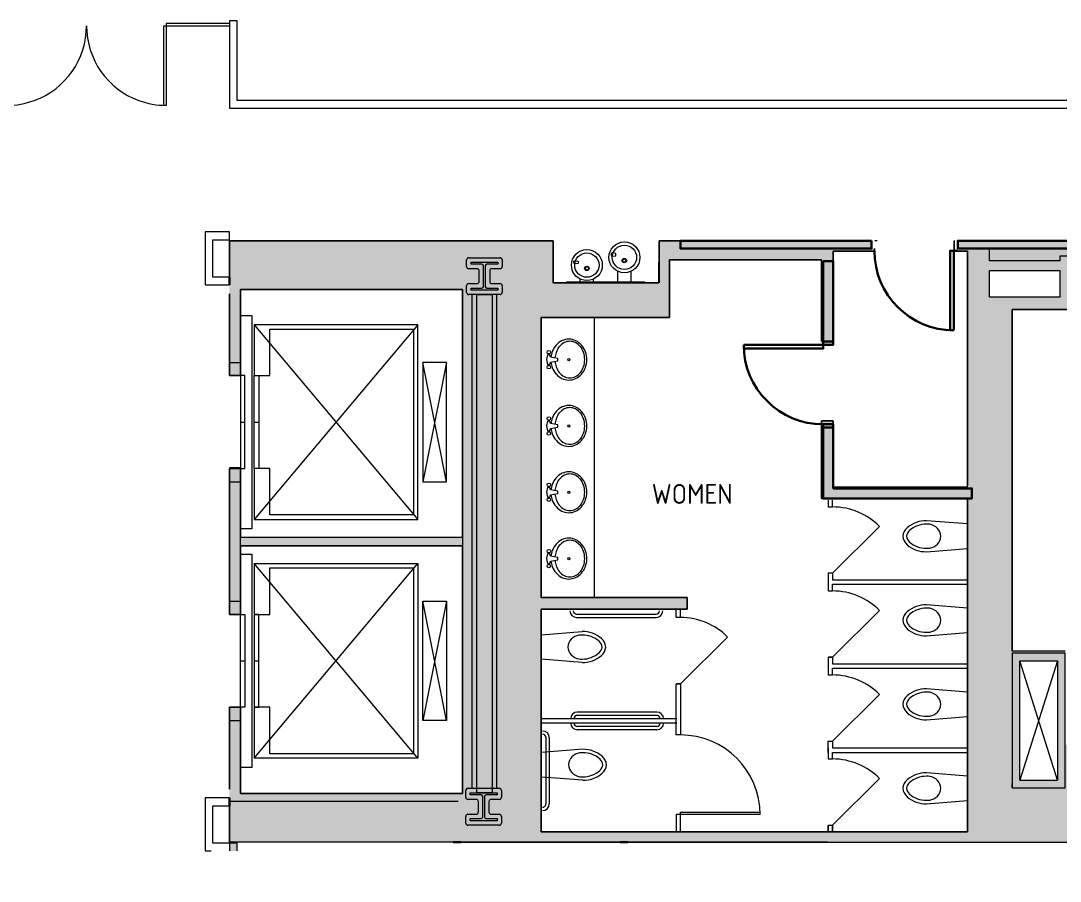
# Model space of a CAD drawing. Header units: inches. Extents: x 1724 to 4524, y -664 to 702.
# Drawn here: x 3069.5 to 3539.7, y -136.3 to 252.9 of the extents above; entities that cross this region are included whole.
import ezdxf

# ---------------------------------------------------------------- set-up
doc = ezdxf.new("R2010")
doc.units = ezdxf.units.IN
doc.header["$MEASUREMENT"] = 0
for name, color, linetype, lineweight in [('A-DOOR', 7, 'Continuous', 9), ('A-WALL', 7, 'Continuous', 9), ('A-Wall-Patt', 7, 'Continuous', 9), ('B-BASE', 7, 'Continuous', 9), ('BB-PART-WALL', 7, 'Continuous', 9), ('MA-2900-8th-120718_dwg', 7, 'Continuous', 9), ('NABCA_dwg', 8, 'Continuous', 9), ('Q-CASE', 7, 'Continuous', 9), ('WB-N-Door', 7, 'Continuous', 9), ('WB-N-Part', 7, 'Continuous', 9)]:
    doc.layers.add(name, color=color, linetype=linetype, lineweight=lineweight)
doc.styles.add('ISOCP', font='isocp___.ttf', dxfattribs={"height": 9})

# ---------------------------------------------------------------- blocks, each defined once
blk = doc.blocks.new('NABCA_dwg_MA-2900-8th-120718_dwg-2391440-New Construction - Test Fit Plan-2421454-Existing - Survey')
at = {"layer": 'A-DOOR'}
h = blk.add_hatch(color=256, dxfattribs=at)
h.paths.add_polyline_path([(-6665.42, -3171.61), (-6665.42, -3170.11), (-6669.92, -3170.11), (-6669.92, -3171.61)], flags=0)
h.paths.add_polyline_path([(-6669.92, -3134.11), (-6665.42, -3134.11), (-6665.42, -3132.61), (-6669.92, -3132.61)], flags=0)
at = {"layer": 'A-Wall-Patt'}
h = blk.add_hatch(color=256, dxfattribs=at)
h.paths.add_polyline_path([(-6503.65, -3090.6), (-6489.58, -3090.6), (-6489.58, -3087.1), (-6609.08, -3087.1), (-6609.08, -3090.6), (-6605.45, -3090.6)], flags=0)
h.paths.add_polyline_path([(-6648.08, -3090.6), (-6648.08, -3087.1), (-6734.58, -3087.1), (-6734.58, -3090.6), (-6707.25, -3090.6)], flags=0)
h = blk.add_hatch(color=256, dxfattribs=at)
h.paths.add_polyline_path([(-6665.42, -3203.61), (-6665.42, -3171.61), (-6669.92, -3171.61), (-6669.92, -3203.61)], flags=0)
h.paths.add_polyline_path([(-6665.42, -3132.61), (-6665.42, -3096.36), (-6669.92, -3096.36), (-6669.92, -3132.61)], flags=0)
blk.add_hatch(color=256, dxfattribs=at).paths.add_polyline_path([(-6602.67, -3203.61), (-6602.67, -3199.11), (-6665.42, -3199.11), (-6665.42, -3203.61), (-6605.45, -3203.61)], flags=0)
at = {"layer": 'B-BASE'}
h = blk.add_hatch(color=256, dxfattribs=at)
h.paths.add_polyline_path([(-6489.58, -3090.6), (-6485.69, -3090.35), (-6484.21, -3091.58), (-6466.5, -3094.82), (-6459.1, -3088.62), (-6458.79, -3088.6), (-6458.79, -3096.23), (-6480.48, -3096.23)], flags=0)
h.paths.add_polyline_path([(-6142.46, -3359.1), (-6142.46, -3205.14), (-6143.67, -3205.14), (-6143.67, -3197.14), (-6142.46, -3197.14), (-6142.46, -3112.14), (-6144.21, -3112.14), (-6144.21, -3110.64), (-6142.46, -3110.64), (-6142.46, -3087.1), (-6153.09, -3087.1), (-6153.09, -3091.73), (-6147.09, -3091.73), (-6147.09, -3201.83), (-6153.09, -3201.83), (-6153.09, -3206.46), (-6147.09, -3206.46), (-6147.09, -3354.48), (-6243.09, -3354.48), (-6243.09, -3206.46), (-6189.09, -3206.4), (-6189.09, -3201.83), (-6243.09, -3201.83), (-6243.09, -3091.73), (-6189.09, -3091.73), (-6189.09, -3087.1), (-6330.83, -3087.1), (-6330.83, -3091.6), (-6266.33, -3091.6), (-6266.33, -3330.1), (-6366.33, -3330.1), (-6366.33, -3091.6), (-6362.33, -3091.6), (-6362.03, -3087.1), (-6375.33, -3087.1), (-6375.33, -3095.35), (-6393.46, -3095.35), (-6393.46, -3087.1), (-6409.29, -3087.1), (-6409.29, -3089.75), (-6415.29, -3089.75), (-6415.31, -3094.38), (-6409.29, -3094.38), (-6409.29, -3104.5), (-6415.29, -3104.5), (-6415.29, -3109.13), (-6409.33, -3109.13), (-6409.33, -3314.98), (-6560.46, -3314.98), (-6560.46, -3272.77), (-6584.48, -3272.77), (-6584.48, -3118.23), (-6469.29, -3118.23), (-6469.29, -3109.13), (-6451.29, -3109.13), (-6451.29, -3104.5), (-6457.29, -3104.5), (-6457.29, -3094.38), (-6451.33, -3094.38), (-6451.31, -3089.75), (-6457.29, -3089.75), (-6457.29, -3087.1), (-6489.58, -3087.1), (-6489.58, -3090.6), (-6543.45, -3091.13), (-6543.45, -3090.6), (-6562.94, -3090.6), (-6562.94, -3091.32), (-6594.77, -3091.63), (-6594.77, -3090.6), (-6610.58, -3090.6), (-6610.58, -3087.1), (-6610.73, -3087.1), (-6610.73, -3091.73), (-6604.73, -3091.73), (-6604.73, -3198.48), (-6665.42, -3198.48), (-6665.42, -3199.11), (-6602.67, -3199.11), (-6602.67, -3203.61), (-6669.92, -3203.61), (-6669.92, -3170.11), (-6665.48, -3170.11), (-6665.48, -3168.48), (-6670.73, -3168.56), (-6670.73, -3203.73), (-6604.73, -3203.73), (-6604.73, -3354.48), (-6797.5, -3354.48), (-6797.5, -3253.73), (-6731.5, -3253.73), (-6731.5, -3248.48), (-6797.5, -3248.48), (-6797.5, -3121.73), (-6739.5, -3121.73), (-6739.5, -3095.73), (-6670.73, -3095.73), (-6670.65, -3132.48), (-6669.92, -3132.48), (-6669.92, -3096.36), (-6665.48, -3096.36), (-6665.48, -3091.73), (-6646.73, -3091.73), (-6646.73, -3090.6), (-6734.58, -3090.6), (-6734.58, -3087.1), (-6744.12, -3087.1), (-6744.37, -3106.1), (-6792.12, -3106.1), (-6792.12, -3087.1), (-6938.58, -3087.1), (-6938.58, -3148.1), (-6933.58, -3148.1), (-6933.58, -3109.1), (-6833.2, -3109.1), (-6833.2, -3221.1), (-6933.58, -3221.1), (-6933.58, -3190.1), (-6938.58, -3190.1), (-6938.58, -3256.1), (-6933.58, -3256.1), (-6933.58, -3225.1), (-6833.2, -3225.1), (-6833.2, -3337.1), (-6933.58, -3337.1), (-6933.58, -3298.1), (-6938.58, -3298.1), (-6938.58, -3359.1), (-6910.84, -3359.1), (-6416.73, -3359.1), (-6415.31, -3357.79), (-6414.14, -3359.1), (-6300.05, -3359.1)], flags=0)
h.paths.add_polyline_path([(-6411.67, -3357.6), (-6416.48, -3357.6), (-6415.14, -3349.6), (-6398.48, -3349.6)], flags=0)
h.paths.add_polyline_path([(-6543.88, -3357.6), (-6543.88, -3355.97), (-6477.71, -3357.6), (-6503.65, -3357.6)], flags=0)
h.paths.add_polyline_path([(-6263.04, -3357.6), (-6358.67, -3357.6), (-6263.04, -3355.02)], flags=0)
h.paths.add_polyline_path([(-6414.72, -3347.1), (-6413.38, -3339.1), (-6381.17, -3339.1), (-6394.36, -3347.1)], flags=0)
h.paths.add_polyline_path([(-6381.83, -3331.1), (-6405.83, -3331.1), (-6405.83, -3265.1), (-6381.83, -3265.1)], flags=0)
h.paths.add_polyline_path([(-6563.96, -3331.1), (-6580.98, -3331.1), (-6580.98, -3277.1), (-6563.96, -3277.1)], flags=0)
h.paths.add_polyline_path([(-6375.33, -3261.6), (-6404.4, -3261.6), (-6404.4, -3194.15), (-6375.33, -3194.15), (-6375.33, -3213.22)], flags=0)
h.paths.add_polyline_path([(-6819.7, -3235.92), (-6826.7, -3230.31), (-6826.7, -3226.08), (-6819.7, -3231.45)], flags=0)
h.paths.add_polyline_path([(-6381.83, -3190.65), (-6405.83, -3190.65), (-6405.83, -3112.63), (-6381.83, -3112.63)], flags=0)
h.paths.add_polyline_path([(-6819.7, -3113.87), (-6826.54, -3111.46), (-6819.7, -3111.46)], flags=0)
h.paths.add_polyline_path([(-6473.41, -3112.6), (-6543.45, -3112.6), (-6543.45, -3100.6), (-6473.41, -3100.6)], flags=0)
h.paths.add_polyline_path([(-6562.94, -3112.6), (-6594.77, -3112.6), (-6594.77, -3100.6), (-6562.94, -3100.6)], flags=0)
blk.add_hatch(color=256, dxfattribs=at).paths.add_polyline_path([(-6594.77, -3091.63), (-6562.94, -3091.32), (-6562.94, -3090.6), (-6594.77, -3090.6)], flags=0)
h = blk.add_hatch(color=256, dxfattribs=at)
h.paths.add_polyline_path([(-6819.7, -3235.92), (-6819.7, -3231.45), (-6826.7, -3226.08), (-6826.7, -3230.31)], flags=0)
h.paths.add_polyline_path([(-6819.7, -3113.87), (-6819.7, -3111.46), (-6826.54, -3111.46)], flags=0)
at = {"layer": 'BB-PART-WALL'}
h = blk.add_hatch(color=256, dxfattribs=at)
h.paths.add_polyline_path([(-6935.08, -3420.64), (-6935.08, -3417.14), (-6938.58, -3417.14), (-6938.58, -3420.64)], flags=0)
h.paths.add_polyline_path([(-6935.08, -3363.1), (-6935.08, -3359.6), (-6938.58, -3359.6), (-6938.58, -3363.1)], flags=0)
at = {"layer": 'A-DOOR', "color": 10, "lineweight": 30}
for p, q in [((-6609.3, -3091.6), (-6610.8, -3091.6)), ((-6669.92, -3132.48), (-6670.73, -3132.48))]:
    blk.add_line(p, q, dxfattribs=at)
at = {"layer": 'A-DOOR', "color": 10, "lineweight": 30, "flags": 128}
for points in [[(-6610.8, -3127.6), (-6612.55, -3127.6), (-6612.55, -3091.6), (-6610.8, -3091.6)], [(-6705.92, -3134.11), (-6705.92, -3135.86), (-6669.92, -3135.86), (-6669.92, -3134.11)], [(-6669.92, -3132.61), (-6669.92, -3134.11), (-6665.42, -3134.11), (-6665.42, -3132.61)], [(-6665.42, -3171.61), (-6665.42, -3170.11), (-6669.92, -3170.11), (-6669.92, -3171.61)]]:
    blk.add_lwpolyline(points, close=True, dxfattribs=at)
at = {"layer": 'A-DOOR', "color": 10, "lineweight": 30}
for centre in [(-6610.8, -3091.6), (-6669.92, -3134.11)]:
    blk.add_arc(centre, 36, 180, 270, dxfattribs=at)
at = {"layer": 'A-WALL', "color": 10, "lineweight": 30}
for p, q in [((-6938.58, -3107.1), (-6938.58, -3103.6)), ((-6938.58, -3342.6), (-6938.58, -3339.1)), ((-6833.83, -3359.09), (-6837.33, -3359.09)), ((-6758.33, -3359.09), (-6761.83, -3359.09))]:
    blk.add_line(p, q, dxfattribs=at)
at = {"layer": 'A-WALL', "color": 10, "lineweight": 30, "flags": 128}
for points in [[(-6648.08, -3087.1), (-6734.58, -3087.1), (-6734.58, -3090.6), (-6648.08, -3090.6)], [(-6669.92, -3096.36), (-6669.92, -3132.61), (-6665.42, -3132.61), (-6665.42, -3096.36)], [(-6665.42, -3199.11), (-6665.42, -3171.61), (-6669.92, -3171.61), (-6669.92, -3203.61), (-6602.67, -3203.61), (-6602.67, -3199.11)]]:
    blk.add_lwpolyline(points, close=True, dxfattribs=at)
blk.add_lwpolyline([(-6489.58, -3087.1), (-6609.08, -3087.1), (-6609.08, -3090.6), (-6489.58, -3090.6)], dxfattribs=at)
at = {"layer": 'B-BASE'}
for p, q in [((-6645.61, -3087.1), (-6646.58, -3087.1)), ((-6831.28, -3098.75), (-6831.28, -3095.75)), ((-6830.28, -3094.75), (-6816.12, -3094.75)), ((-6823.58, -3107.71), (-6823.58, -3098.5)), ((-6822.83, -3098.5), (-6822.83, -3107.71)), ((-6815.12, -3095.75), (-6815.12, -3098.75)), ((-6826.58, -3099.75), (-6830.28, -3099.75)), ((-6825.58, -3105.46), (-6825.58, -3100.75)), ((-6820.83, -3100.75), (-6820.83, -3105.46)), ((-6816.12, -3099.75), (-6819.83, -3099.75)), ((-6831.28, -3110.46), (-6831.28, -3107.46)), ((-6830.28, -3106.46), (-6826.58, -3106.46)), ((-6819.83, -3106.46), (-6816.12, -3106.46)), ((-6815.12, -3107.46), (-6815.12, -3110.46)), ((-6816.12, -3111.46), (-6830.28, -3111.46)), ((-6828.7, -3334.75), (-6828.7, -3111.46)), ((-6817.7, -3111.46), (-6817.7, -3334.75)), ((-6938.58, -3142.1), (-6933.58, -3142.1)), ((-6933.58, -3169.1), (-6931.58, -3169.1)), ((-6927.33, -3169.1), (-6925.33, -3169.1)), ((-6938.58, -3189.67), (-6933.58, -3189.67)), ((-6938.58, -3196.1), (-6933.58, -3196.1)), ((-6933.58, -3221.1), (-6833.2, -3221.1)), ((-6933.58, -3225.1), (-6833.2, -3225.1)), ((-6927.33, -3233.1), (-6853.33, -3233.1)), ((-6938.58, -3250.1), (-6933.58, -3250.1)), ((-6734.5, -3257.48), (-6734.5, -3253.73)), ((-6745.5, -3256.1), (-6781.5, -3256.1)), ((-6745.5, -3257.6), (-6781.5, -3257.6)), ((-6734.5, -3287.48), (-6713.23, -3266.31)), ((-6933.58, -3277.1), (-6931.58, -3277.1)), ((-6927.33, -3277.1), (-6925.33, -3277.1)), ((-6580.98, -3331.1), (-6580.98, -3277.1)), ((-6938.58, -3298.1), (-6938.58, -3335.1)), ((-6745.18, -3300.26), (-6781.18, -3300.26)), ((-6938.58, -3304.1), (-6933.58, -3304.1)), ((-6736.18, -3303.26), (-6797.18, -3303.26)), ((-6736.18, -3305.26), (-6797.18, -3305.26)), ((-6745.18, -3301.76), (-6781.18, -3301.76)), ((-6745.18, -3306.76), (-6781.18, -3306.76)), ((-6745.18, -3308.26), (-6781.18, -3308.26)), ((-6795.37, -3311.83), (-6795.37, -3341.83)), ((-6793.87, -3311.83), (-6793.87, -3341.83)), ((-6584.48, -3334.6), (-6584.48, -3332.6)), ((-6831.66, -3338.75), (-6831.66, -3335.75)), ((-6830.66, -3334.75), (-6816.5, -3334.75)), ((-6815.5, -3335.75), (-6815.5, -3338.75)), ((-6938.58, -3340.6), (-6835.08, -3340.6)), ((-6826.95, -3339.75), (-6830.66, -3339.75)), ((-6825.95, -3345.46), (-6825.95, -3340.75)), ((-6823.95, -3347.71), (-6823.95, -3338.5)), ((-6823.2, -3338.5), (-6823.2, -3347.71)), ((-6821.2, -3340.75), (-6821.2, -3345.46)), ((-6816.5, -3339.75), (-6820.2, -3339.75)), ((-6831.66, -3350.46), (-6831.66, -3347.46)), ((-6830.66, -3346.46), (-6826.95, -3346.46)), ((-6820.2, -3346.46), (-6816.5, -3346.46)), ((-6815.5, -3347.46), (-6815.5, -3350.46)), ((-6816.5, -3351.46), (-6830.66, -3351.46))]:
    blk.add_line(p, q, dxfattribs=at)
at = {"layer": 'B-BASE', "flags": 128}
for points in [[(-6938.58, -3086.6), (-6938.58, -3103.6)], [(-6665.48, -3096.36), (-6665.48, -3091.73), (-6646.73, -3091.73), (-6646.73, -3090.6), (-6646.73, -3091.73), (-6665.48, -3091.73)], [(-6594.77, -3100.6), (-6562.94, -3100.6), (-6562.94, -3112.6), (-6594.77, -3112.6)], [(-6938.58, -3111.1), (-6938.58, -3113.6), (-6938.58, -3148.1), (-6933.58, -3148.1), (-6933.58, -3190.1), (-6931.58, -3190.1), (-6931.58, -3148.1), (-6933.58, -3148.1), (-6933.58, -3109.1), (-6833.2, -3109.1), (-6833.2, -3337.1), (-6933.58, -3337.1), (-6933.58, -3298.1), (-6933.58, -3256.1), (-6931.58, -3256.1), (-6931.58, -3298.1), (-6933.58, -3298.1), (-6938.58, -3298.1), (-6938.58, -3335.1), (-6938.58, -3298.1), (-6933.58, -3298.1), (-6933.58, -3337.1), (-6833.2, -3337.1), (-6833.2, -3225.1), (-6933.58, -3225.1), (-6933.58, -3256.1), (-6938.58, -3256.1), (-6938.58, -3190.1), (-6933.58, -3190.1), (-6933.58, -3221.1), (-6833.2, -3221.1), (-6833.2, -3109.1), (-6933.58, -3109.1), (-6933.58, -3148.1), (-6938.58, -3148.1)], [(-6819.7, -3111.46), (-6819.7, -3336.75), (-6826.7, -3336.75), (-6826.7, -3111.46)], [(-6773.5, -3248.48), (-6797.5, -3248.48), (-6797.5, -3121.73), (-6773.5, -3121.73)], [(-6927.33, -3148.1), (-6925.33, -3148.1), (-6925.33, -3190.1), (-6927.33, -3190.1)], [(-6927.33, -3298.1), (-6925.33, -3298.1), (-6925.33, -3256.1), (-6927.33, -3256.1)], [(-6560.46, -3334.6), (-6560.46, -3273.6), (-6584.48, -3273.6), (-6584.48, -3334.6)], [(-6736.5, -3287.48), (-6734.5, -3287.48)]]:
    blk.add_lwpolyline(points, close=True, dxfattribs=at)
for points in [[(-6744.37, -3106.1), (-6792.12, -3106.1), (-6792.12, -3087.1), (-6836.72, -3087.1), (-6938.58, -3087.1), (-6792.12, -3087.1), (-6792.12, -3106.1), (-6744.37, -3106.1), (-6744.12, -3087.1), (-6734.58, -3087.1), (-6744.12, -3087.1), (-6744.12, -3106.1)], [(-6604.73, -3198.48), (-6665.42, -3198.48), (-6604.73, -3198.48), (-6604.73, -3091.73), (-6610.73, -3091.73), (-6610.73, -3087.1), (-6610.58, -3087.1), (-6610.73, -3087.1), (-6610.73, -3091.73), (-6604.73, -3091.73), (-6604.73, -3197.73)], [(-6489.58, -3088.6), (-6458.79, -3088.6), (-6458.79, -3096.23), (-6543.45, -3096.23), (-6543.45, -3094.09), (-6562.94, -3094.09), (-6562.94, -3096.23), (-6594.77, -3096.23), (-6594.77, -3090.6)], [(-6560.46, -3272.77), (-6584.48, -3272.77), (-6584.48, -3118.23), (-6469.29, -3118.23)], [(-6469.29, -3118.23), (-6584.48, -3118.23), (-6584.48, -3272.77)], [(-6824.33, -3097.75), (-6829.28, -3097.75), (-6829.28, -3096.75), (-6817.12, -3096.75), (-6817.12, -3097.75), (-6822.08, -3097.75)], [(-6670.73, -3168.56), (-6670.73, -3203.73), (-6604.73, -3203.73), (-6604.73, -3354.48), (-6797.5, -3354.48), (-6797.5, -3253.73), (-6731.5, -3253.73), (-6731.5, -3248.48), (-6797.5, -3248.48), (-6797.5, -3121.73), (-6739.5, -3121.73), (-6739.5, -3095.73), (-6670.73, -3095.73), (-6670.65, -3132.48), (-6669.92, -3132.48)], [(-6670.65, -3132.48), (-6670.73, -3095.73), (-6739.5, -3095.73), (-6739.5, -3121.73), (-6797.5, -3121.73), (-6797.5, -3248.48), (-6731.5, -3248.48), (-6731.5, -3253.73), (-6797.5, -3253.73), (-6797.5, -3354.48), (-6604.73, -3354.48), (-6604.73, -3203.73), (-6670.73, -3203.73), (-6670.73, -3168.56), (-6665.48, -3168.48), (-6665.48, -3170.11), (-6665.48, -3168.48), (-6670.73, -3168.48)], [(-6822.08, -3108.46), (-6817.12, -3108.46), (-6817.12, -3109.46), (-6829.28, -3109.46), (-6829.28, -3108.46), (-6824.33, -3108.46)], [(-6933.58, -3120.83), (-6928.45, -3120.83), (-6928.45, -3169.1), (-6928.45, -3217.37), (-6933.58, -3217.37)], [(-6853.33, -3125.1), (-6927.33, -3125.1), (-6853.33, -3213.1), (-6853.33, -3125.1), (-6927.33, -3213.1), (-6853.33, -3213.1)], [(-6927.33, -3125.1), (-6927.33, -3148.1), (-6920.33, -3148.1), (-6920.33, -3127.1), (-6855.33, -3127.1), (-6855.33, -3211.1), (-6920.33, -3211.1), (-6920.33, -3190.1), (-6927.33, -3190.1), (-6927.33, -3213.1)], [(-6840.38, -3196.1), (-6840.38, -3142.1), (-6851.13, -3196.1)], [(-6840.38, -3142.1), (-6851.11, -3142.1), (-6851.11, -3196.1), (-6840.38, -3196.1), (-6851.13, -3142.1)], [(-6938.58, -3190.1), (-6938.58, -3256.1), (-6933.58, -3256.1), (-6933.58, -3190.1)], [(-6667.73, -3204.48), (-6667.73, -3207.48), (-6665.73, -3207.48), (-6665.73, -3204.48)], [(-6644.47, -3216.31), (-6665.73, -3237.48), (-6665.73, -3240.48), (-6604.73, -3240.48)], [(-6933.58, -3228.83), (-6928.45, -3228.83), (-6928.45, -3277.1), (-6928.45, -3325.37), (-6933.58, -3325.37)], [(-6853.33, -3321.1), (-6927.33, -3233.1), (-6927.33, -3256.1), (-6920.33, -3256.1), (-6920.33, -3235.1), (-6855.33, -3235.1), (-6855.33, -3319.1), (-6920.33, -3319.1), (-6920.33, -3298.1), (-6927.33, -3298.1), (-6927.33, -3321.1), (-6853.33, -3233.1), (-6853.33, -3321.1), (-6927.33, -3321.1)], [(-6665.73, -3237.48), (-6667.73, -3237.48), (-6667.73, -3245.48), (-6665.73, -3245.48), (-6665.73, -3242.48), (-6604.73, -3242.48)], [(-6840.38, -3250.1), (-6840.38, -3304.1), (-6851.13, -3250.1)], [(-6840.38, -3304.1), (-6851.11, -3304.1), (-6851.11, -3250.1), (-6840.38, -3250.1), (-6851.13, -3304.1)], [(-6734.43, -3257.48), (-6736.5, -3257.48), (-6736.5, -3253.73)], [(-6644.47, -3254.31), (-6665.73, -3275.48), (-6667.73, -3275.48), (-6665.73, -3275.48), (-6665.73, -3278.48), (-6604.73, -3278.48)], [(-6667.73, -3275.48), (-6667.73, -3283.48), (-6665.73, -3283.48), (-6665.73, -3280.48), (-6604.73, -3280.48)], [(-6563.96, -3277.1), (-6563.96, -3331.1), (-6580.98, -3277.1), (-6563.96, -3277.1), (-6580.98, -3331.1), (-6563.96, -3331.1)], [(-6734.5, -3287.6), (-6734.5, -3310.6), (-6736.5, -3310.6), (-6736.5, -3287.6)], [(-6644.47, -3292.31), (-6665.73, -3313.48), (-6665.73, -3316.48), (-6604.73, -3316.48)], [(-6667.73, -3318.48), (-6667.73, -3313.48), (-6665.73, -3313.48)], [(-6667.73, -3316.48), (-6667.73, -3321.48), (-6665.73, -3321.48), (-6665.73, -3318.48), (-6604.73, -3318.48)], [(-6667.73, -3351.48), (-6667.73, -3354.48), (-6667.73, -3351.48), (-6665.73, -3351.48), (-6665.73, -3354.48), (-6665.73, -3351.48), (-6644.47, -3330.31)], [(-6824.7, -3337.75), (-6829.66, -3337.75), (-6829.66, -3336.75), (-6817.5, -3336.75), (-6817.5, -3337.75), (-6822.45, -3337.75)], [(-6938.58, -3342.6), (-6938.58, -3359.6), (-6938.58, -3342.6), (-6938.58, -3359.6)], [(-6734.5, -3354.48), (-6734.5, -3346.6), (-6736.5, -3346.6), (-6736.5, -3354.48)], [(-6698.5, -3346.6), (-6734.5, -3346.6), (-6734.5, -3345.6), (-6698.5, -3345.6)], [(-6822.45, -3348.46), (-6817.5, -3348.46), (-6817.5, -3349.46), (-6829.66, -3349.46), (-6829.66, -3348.46), (-6824.7, -3348.46)], [(-6833.83, -3359.1), (-6761.83, -3359.1), (-6833.83, -3359.1), (-6761.83, -3359.1)], [(-6758.33, -3359.1), (-6668.19, -3359.1), (-6758.33, -3359.1), (-6668.19, -3359.1)]]:
    blk.add_lwpolyline(points, dxfattribs=at)
at = {"layer": 'B-BASE'}
for centre, radius, start, end in [((-6830.28, -3095.75), 1, 90, 180), ((-6824.33, -3098.5), 0.75, 0, 90), ((-6822.08, -3098.5), 0.75, 90, 180), ((-6816.12, -3095.75), 1, 0, 90), ((-6830.28, -3098.75), 1, 180, 270), ((-6826.58, -3100.75), 1, 0, 90), ((-6819.83, -3100.75), 1, 90, 180), ((-6816.12, -3098.75), 1, 270, 0), ((-6830.28, -3107.46), 1, 90, 180), ((-6826.58, -3105.46), 1, 270, 0), ((-6824.33, -3107.71), 0.75, 270, 0), ((-6822.08, -3107.71), 0.75, 180, 270), ((-6819.83, -3105.46), 1, 180, 270), ((-6816.12, -3107.46), 1, 0, 90), ((-6830.28, -3110.46), 1, 180, 270), ((-6816.12, -3110.46), 1, 270, 0), ((-6665.73, -3237.48), 30, 44.8664, 89.8664), ((-6665.73, -3275.48), 30, 44.8664, 89.8664), ((-6781.5, -3254.48), 3, 180, 270), ((-6781.5, -3254.48), 1.5, 180, 270), ((-6745.5, -3254.48), 1.5, 270, 0), ((-6745.5, -3254.48), 3, 270, 0), ((-6734.5, -3287.48), 30, 44.8664, 89.8664), ((-6665.73, -3313.48), 30, 44.8664, 89.8664), ((-6781.18, -3303.26), 3, 90, 180), ((-6745.18, -3303.26), 3, 0, 90), ((-6781.18, -3305.26), 3, 180, 270), ((-6781.18, -3303.26), 1.5, 90, 180), ((-6781.18, -3305.26), 1.5, 180, 270), ((-6745.18, -3303.26), 1.5, 0, 90), ((-6745.18, -3305.26), 1.5, 270, 0), ((-6745.18, -3305.26), 3, 270, 0), ((-6796.87, -3311.83), 3, 0, 90), ((-6796.87, -3311.83), 1.5, 0, 90), ((-6734.5, -3346.6), 36, 0, 90), ((-6665.73, -3351.48), 30, 44.8664, 89.8664), ((-6830.66, -3335.75), 1, 90, 180), ((-6824.7, -3338.5), 0.75, 0, 90), ((-6822.45, -3338.5), 0.75, 90, 180), ((-6816.5, -3335.75), 1, 0, 90), ((-6830.66, -3338.75), 1, 180, 270), ((-6826.95, -3340.75), 1, 0, 90), ((-6820.2, -3340.75), 1, 90, 180), ((-6816.5, -3338.75), 1, 270, 0), ((-6796.87, -3341.83), 1.5, 270, 0), ((-6796.87, -3341.83), 3, 270, 0), ((-6830.66, -3347.46), 1, 90, 180), ((-6826.95, -3345.46), 1, 270, 360), ((-6824.7, -3347.71), 0.75, 270, 0), ((-6822.45, -3347.71), 0.75, 180, 270), ((-6820.2, -3345.46), 1, 180, 270), ((-6816.5, -3347.46), 1, 0, 90), ((-6830.66, -3350.46), 1, 180, 270), ((-6816.5, -3350.46), 1, 270, 0)]:
    blk.add_arc(centre, radius, start, end, dxfattribs=at)
at = {"layer": 'BB-PART-WALL', "flags": 128}
blk.add_lwpolyline([(-6935.08, -3363.1), (-6935.08, -3359.09), (-6938.58, -3359.1), (-6938.58, -3363.1)], dxfattribs=at)
at = {"layer": 'MA-2900-8th-120718_dwg'}
for p, q in [((-6762.87, -3105.6), (-6762.87, -3100.93)), ((-6756.87, -3105.6), (-6756.87, -3100.93)), ((-6779.87, -3105.6), (-6779.87, -3104.43)), ((-6773.87, -3105.6), (-6773.87, -3104.43)), ((-6797.5, -3305.93), (-6797.5, -3316.98)), ((-6778.72, -3317.09), (-6797.18, -3318.58)), ((-6778.72, -3331.13), (-6797.18, -3329.64))]:
    blk.add_line(p, q, dxfattribs=at)
at = {"layer": 'MA-2900-8th-120718_dwg', "flags": 128}
for points in [[(-6765.23, -3094.1), (-6763.73, -3093.85), (-6763.73, -3092.85), (-6765.23, -3092.6), (-6765.43, -3092.85), (-6765.43, -3093.85)], [(-6780.73, -3097.35), (-6782.23, -3097.6), (-6782.43, -3097.35), (-6782.43, -3096.35), (-6782.23, -3096.1), (-6780.73, -3096.35)], [(-6750.87, -3106.1), (-6785.87, -3106.1), (-6785.87, -3105.6), (-6750.87, -3105.6)], [(-6789.95, -3141.42), (-6789.95, -3140.28), (-6793.37, -3139.73), (-6793.64, -3138.68), (-6794.73, -3138.68), (-6795.1, -3140.85), (-6794.73, -3143.02), (-6793.64, -3143.02), (-6793.37, -3141.97)], [(-6789.95, -3171.42), (-6789.95, -3170.28), (-6793.37, -3169.73), (-6793.64, -3168.68), (-6794.73, -3168.68), (-6795.1, -3170.85), (-6794.73, -3173.02), (-6793.64, -3173.02), (-6793.37, -3171.97)], [(-6789.95, -3201.42), (-6789.95, -3200.28), (-6793.37, -3199.73), (-6793.64, -3198.68), (-6794.73, -3198.68), (-6795.1, -3200.85), (-6794.73, -3203.02), (-6793.64, -3203.02), (-6793.37, -3201.97)], [(-6789.95, -3231.42), (-6789.95, -3230.28), (-6793.37, -3229.73), (-6793.64, -3228.68), (-6794.73, -3228.68), (-6795.1, -3230.85), (-6794.73, -3233.02), (-6793.64, -3233.02), (-6793.37, -3231.97)]]:
    blk.add_lwpolyline(points, close=True, dxfattribs=at)
for points in [[(-6623.2, -3227.75), (-6604.73, -3226.25), (-6604.73, -3215.2), (-6623.2, -3213.71)], [(-6623.2, -3265.75), (-6604.73, -3264.25), (-6604.73, -3253.2), (-6623.2, -3251.71)], [(-6779.03, -3277.87), (-6797.5, -3276.38), (-6797.5, -3265.32), (-6779.03, -3263.83)], [(-6623.2, -3303.75), (-6604.73, -3302.25), (-6604.73, -3291.2), (-6623.2, -3289.71)], [(-6623.2, -3341.75), (-6604.73, -3340.25), (-6604.73, -3329.2), (-6623.2, -3327.71)]]:
    blk.add_lwpolyline(points, dxfattribs=at)
at = {"layer": 'MA-2900-8th-120718_dwg'}
for centre, radius in [((-6759.87, -3094.6), 7), ((-6759.87, -3094.6), 5.5), ((-6776.87, -3098.1), 7), ((-6776.87, -3098.1), 5.5), ((-6776.87, -3099.6), 1), ((-6759.93, -3096.07), 1), ((-6759.93, -3096.07), 0.75), ((-6776.87, -3099.6), 0.75), ((-6794.06, -3137.47), 0.787), ((-6785.01, -3140.85), 0.5), ((-6794.06, -3144.24), 0.787), ((-6794.06, -3167.47), 0.787), ((-6794.06, -3174.24), 0.787), ((-6785.01, -3170.85), 0.5), ((-6794.06, -3197.47), 0.787), ((-6785.01, -3200.85), 0.5), ((-6794.06, -3204.24), 0.787), ((-6794.06, -3227.47), 0.787), ((-6794.06, -3234.24), 0.787), ((-6785.01, -3230.85), 0.5)]:
    blk.add_circle(centre, radius, dxfattribs=at)
for centre, radius, start, end in [((-6765.23, -3093.35), 0.75, 90.0012, 269.9988), ((-6782.23, -3096.85), 0.75, 90.0012, 269.9988), ((-6783.82, -3140.44), 9.26, 138.3471, 159.6643), ((-6782.84, -3140.29), 8.39, 140.8524, 161.3662), ((-6784.55, -3139.79), 8.28, 114.8989, 138.3471), ((-6783.9, -3139.43), 7.02, 116.9681, 140.8524), ((-6785.01, -3138.79), 7.18, 89.6853, 114.8989), ((-6784.57, -3138.1), 5.53, 90, 116.9681), ((-6785.01, -3138.79), 7.18, 64.4716, 89.6853), ((-6784.57, -3138.1), 5.53, 63.0319, 90), ((-6785.25, -3139.43), 7.02, 39.1476, 63.0319), ((-6785.49, -3139.79), 8.28, 41.0235, 64.4716), ((-6786.31, -3140.29), 8.39, 18.6338, 39.1476), ((-6786.23, -3140.43), 9.26, 19.7063, 41.0235), ((-6782.67, -3140.87), 10.48, 159.6643, 174.0174), ((-6781.17, -3140.85), 10.15, 161.3662, 175.5653), ((-6787.98, -3140.85), 10.15, 0, 18.6338), ((-6787.98, -3140.85), 10.15, 341.3662, 0), ((-6787.38, -3140.84), 10.48, 339.6643, 359.6853), ((-6787.38, -3140.84), 10.48, 359.6853, 19.7063), ((-6782.67, -3140.87), 10.48, 185.8222, 199.7063), ((-6783.82, -3141.28), 9.26, 199.7063, 221.0235), ((-6781.17, -3140.85), 10.15, 184.4347, 198.6338), ((-6782.84, -3141.41), 8.39, 198.6338, 219.1476), ((-6786.31, -3141.41), 8.39, 320.8524, 341.3662), ((-6786.23, -3141.27), 9.26, 318.3471, 339.6643), ((-6784.56, -3141.92), 8.28, 221.0235, 244.4716), ((-6783.9, -3142.28), 7.02, 219.1476, 243.0319), ((-6785.04, -3142.91), 7.18, 244.4716, 269.6853), ((-6784.57, -3143.61), 5.53, 243.0319, 270), ((-6785.04, -3142.91), 7.18, 269.6853, 294.8989), ((-6784.57, -3143.61), 5.53, 270, 296.9681), ((-6785.25, -3142.28), 7.02, 296.9681, 320.8524), ((-6785.5, -3141.91), 8.28, 294.8989, 318.3471), ((-6783.82, -3170.44), 9.26, 138.3471, 159.6643), ((-6784.55, -3169.79), 8.28, 114.8989, 138.3471), ((-6783.9, -3169.43), 7.02, 116.9681, 140.8524), ((-6785.01, -3168.79), 7.18, 89.6853, 114.8989), ((-6784.57, -3168.1), 5.53, 90, 116.9681), ((-6785.01, -3168.79), 7.18, 64.4716, 89.6853), ((-6784.57, -3168.1), 5.53, 63.0319, 90), ((-6785.25, -3169.43), 7.02, 39.1476, 63.0319), ((-6785.49, -3169.79), 8.28, 41.0235, 64.4716), ((-6786.23, -3170.43), 9.26, 19.7063, 41.0235), ((-6782.67, -3170.87), 10.48, 159.6643, 174.0174), ((-6781.17, -3170.85), 10.15, 161.3662, 175.5653), ((-6782.84, -3170.29), 8.39, 140.8524, 161.3662), ((-6786.31, -3170.29), 8.39, 18.6338, 39.1476), ((-6787.98, -3170.85), 10.15, 0, 18.6338), ((-6787.38, -3170.84), 10.48, 359.6853, 19.7063), ((-6782.67, -3170.87), 10.48, 185.8222, 199.7063), ((-6781.17, -3170.85), 10.15, 184.4347, 198.6338), ((-6787.98, -3170.85), 10.15, 341.3662, 0), ((-6787.38, -3170.84), 10.48, 339.6643, 359.6853), ((-6783.82, -3171.28), 9.26, 199.7063, 221.0235), ((-6784.56, -3171.92), 8.28, 221.0235, 244.4716), ((-6782.84, -3171.41), 8.39, 198.6338, 219.1476), ((-6783.9, -3172.28), 7.02, 219.1476, 243.0319), ((-6784.57, -3173.61), 5.53, 243.0319, 270), ((-6784.57, -3173.61), 5.53, 270, 296.9681), ((-6785.25, -3172.28), 7.02, 296.9681, 320.8524), ((-6785.5, -3171.91), 8.28, 294.8989, 318.3471), ((-6786.31, -3171.41), 8.39, 320.8524, 341.3662), ((-6786.23, -3171.27), 9.26, 318.3471, 339.6643), ((-6785.04, -3172.91), 7.18, 244.4716, 269.6853), ((-6785.04, -3172.91), 7.18, 269.6853, 294.8989), ((-6784.55, -3199.79), 8.28, 114.8989, 138.3471), ((-6785.01, -3198.79), 7.18, 89.6853, 114.8989), ((-6784.57, -3198.1), 5.53, 90, 116.9681), ((-6785.01, -3198.79), 7.18, 64.4716, 89.6853), ((-6784.57, -3198.1), 5.53, 63.0319, 90), ((-6785.49, -3199.79), 8.28, 41.0235, 64.4716), ((-6782.67, -3200.87), 10.48, 159.6643, 174.0174), ((-6783.82, -3200.44), 9.26, 138.3471, 159.6643), ((-6782.84, -3200.29), 8.39, 140.8524, 161.3662), ((-6783.9, -3199.43), 7.02, 116.9681, 140.8524), ((-6785.25, -3199.43), 7.02, 39.1476, 63.0319), ((-6786.31, -3200.29), 8.39, 18.6338, 39.1476), ((-6786.23, -3200.43), 9.26, 19.7063, 41.0235), ((-6787.38, -3200.84), 10.48, 359.6853, 19.7063), ((-6782.67, -3200.87), 10.48, 185.8222, 199.7063), ((-6781.17, -3200.85), 10.15, 161.3662, 175.5653), ((-6781.17, -3200.85), 10.15, 184.4347, 198.6338), ((-6787.98, -3200.85), 10.15, 0, 18.6338), ((-6787.98, -3200.85), 10.15, 341.3662, 0), ((-6787.38, -3200.84), 10.48, 339.6643, 359.6853), ((-6783.82, -3201.28), 9.26, 199.7063, 221.0235), ((-6782.84, -3201.41), 8.39, 198.6338, 219.1476), ((-6783.9, -3202.28), 7.02, 219.1476, 243.0319), ((-6785.25, -3202.28), 7.02, 296.9681, 320.8524), ((-6786.31, -3201.41), 8.39, 320.8524, 341.3662), ((-6786.23, -3201.27), 9.26, 318.3471, 339.6643), ((-6784.56, -3201.92), 8.28, 221.0235, 244.4716), ((-6785.04, -3202.91), 7.18, 244.4716, 269.6853), ((-6784.57, -3203.61), 5.53, 243.0319, 270), ((-6785.04, -3202.91), 7.18, 269.6853, 294.8989), ((-6784.57, -3203.61), 5.53, 270, 296.9681), ((-6785.5, -3201.91), 8.28, 294.8989, 318.3471), ((-6623.39, -3226.79), 13.08, 89.1569, 130.8094), ((-6623.39, -3226.79), 11.49, 89.1569, 130.8094), ((-6623.53, -3254.47), 39.18, 87.3776, 89.53), ((-6622.82, -3221.41), 6.17, 6.3861, 79.9264), ((-6628.14, -3221.28), 5.81, 130.8094, 174.4909), ((-6628.14, -3220.17), 5.81, 185.5091, 229.1906), ((-6628.14, -3221.28), 4.22, 130.8094, 172.4067), ((-6628.14, -3220.17), 4.22, 187.5933, 229.1906), ((-6622.82, -3220.04), 6.17, 280.0736, 353.6139), ((-6783.82, -3230.44), 9.26, 138.3471, 159.6643), ((-6782.84, -3230.29), 8.39, 140.8524, 161.3662), ((-6784.55, -3229.79), 8.28, 114.8989, 138.3471), ((-6783.9, -3229.43), 7.02, 116.9681, 140.8524), ((-6785.01, -3228.79), 7.18, 89.6853, 114.8989), ((-6784.57, -3228.1), 5.53, 90, 116.9681), ((-6785.01, -3228.79), 7.18, 64.4716, 89.6853), ((-6784.57, -3228.1), 5.53, 63.0319, 90), ((-6785.25, -3229.43), 7.02, 39.1476, 63.0319), ((-6785.49, -3229.79), 8.28, 41.0235, 64.4716), ((-6786.31, -3230.29), 8.39, 18.6338, 39.1476), ((-6786.23, -3230.43), 9.26, 19.7063, 41.0235), ((-6623.39, -3214.67), 13.08, 229.1906, 270.8432), ((-6623.39, -3214.67), 11.49, 229.1906, 270.8432), ((-6782.67, -3230.87), 10.48, 159.6643, 174.0174), ((-6781.17, -3230.85), 10.15, 161.3662, 175.5653), ((-6787.98, -3230.85), 10.15, 0, 18.6338), ((-6787.38, -3230.84), 10.48, 359.6853, 19.7063), ((-6623.53, -3186.98), 39.18, 270.47, 272.6225), ((-6782.67, -3230.87), 10.48, 185.8222, 199.7063), ((-6783.82, -3231.28), 9.26, 199.7063, 221.0235), ((-6781.17, -3230.85), 10.15, 184.4347, 198.6338), ((-6782.84, -3231.41), 8.39, 198.6338, 219.1476), ((-6786.31, -3231.41), 8.39, 320.8524, 341.3662), ((-6786.23, -3231.27), 9.26, 318.3471, 339.6643), ((-6787.98, -3230.85), 10.15, 341.3662, 0), ((-6787.38, -3230.84), 10.48, 339.6643, 359.6853), ((-6784.56, -3231.92), 8.28, 221.0235, 244.4716), ((-6783.9, -3232.28), 7.02, 219.1476, 243.0319), ((-6785.04, -3232.91), 7.18, 244.4716, 269.6853), ((-6784.57, -3233.61), 5.53, 243.0319, 270), ((-6785.04, -3232.91), 7.18, 269.6853, 294.8989), ((-6784.57, -3233.61), 5.53, 270, 296.9681), ((-6785.25, -3232.28), 7.02, 296.9681, 320.8524), ((-6785.5, -3231.91), 8.28, 294.8989, 318.3471), ((-6623.39, -3264.79), 13.08, 89.1569, 130.8094), ((-6623.39, -3264.79), 11.49, 89.1569, 130.8094), ((-6623.53, -3292.47), 39.18, 87.3776, 89.53), ((-6622.82, -3259.41), 6.17, 6.3861, 79.9264), ((-6628.14, -3259.28), 5.81, 130.8094, 174.4909), ((-6628.14, -3259.28), 4.22, 130.8094, 172.4067), ((-6628.14, -3258.17), 5.81, 185.5091, 229.1906), ((-6628.14, -3258.17), 4.22, 187.5933, 229.1906), ((-6623.39, -3252.67), 13.08, 229.1906, 270.8432), ((-6623.39, -3252.67), 11.49, 229.1906, 270.8432), ((-6622.82, -3258.04), 6.17, 280.0736, 353.6139), ((-6779.41, -3271.54), 6.17, 100.0736, 173.6139), ((-6778.7, -3304.6), 39.18, 90.47, 92.6224), ((-6778.84, -3276.91), 13.08, 49.1906, 90.8431), ((-6778.84, -3276.91), 11.49, 49.1906, 90.8431), ((-6774.09, -3271.41), 5.81, 5.5091, 49.1906), ((-6623.53, -3224.98), 39.18, 270.47, 272.6225), ((-6779.41, -3270.16), 6.17, 186.3861, 259.9264), ((-6774.09, -3271.41), 4.22, 7.5933, 49.1906), ((-6774.09, -3270.29), 4.22, 310.8094, 352.4067), ((-6774.09, -3270.29), 5.81, 310.8094, 354.4909), ((-6778.7, -3237.11), 39.18, 267.3775, 269.53), ((-6778.84, -3264.79), 13.08, 269.1568, 310.8094), ((-6778.84, -3264.79), 11.49, 269.1568, 310.8094), ((-6623.39, -3302.79), 13.08, 89.1569, 130.8094), ((-6623.39, -3302.79), 11.49, 89.1569, 130.8094), ((-6623.53, -3330.47), 39.18, 87.3776, 89.53), ((-6622.82, -3297.41), 6.17, 6.3861, 79.9264), ((-6628.14, -3297.28), 5.81, 130.8094, 174.4909), ((-6628.14, -3297.28), 4.22, 130.8094, 172.4067), ((-6628.14, -3296.17), 5.81, 185.5091, 229.1906), ((-6628.14, -3296.17), 4.22, 187.5933, 229.1906), ((-6623.39, -3290.67), 13.08, 229.1906, 270.8432), ((-6623.39, -3290.67), 11.49, 229.1906, 270.8432), ((-6622.82, -3296.04), 6.17, 280.0736, 353.6139), ((-6623.53, -3262.98), 39.18, 270.47, 272.6225), ((-6779.1, -3324.79), 6.17, 100.0736, 173.6139), ((-6778.38, -3357.85), 39.18, 90.47, 92.6225), ((-6778.53, -3330.17), 13.08, 49.1906, 90.8432), ((-6778.53, -3330.17), 11.49, 49.1906, 90.8432), ((-6779.1, -3323.42), 6.17, 186.3861, 259.9264), ((-6773.77, -3324.67), 4.22, 7.5933, 49.1906), ((-6773.77, -3323.55), 4.22, 310.8094, 352.4067), ((-6773.77, -3324.67), 5.81, 5.5091, 49.1906), ((-6773.77, -3323.55), 5.81, 310.8094, 354.4909), ((-6778.53, -3318.05), 13.08, 269.1569, 310.8094), ((-6778.53, -3318.05), 11.49, 269.1569, 310.8094), ((-6623.39, -3340.79), 13.08, 89.1569, 130.8094), ((-6778.38, -3290.36), 39.18, 267.3776, 269.53), ((-6628.14, -3335.28), 5.81, 130.8094, 174.4909), ((-6628.14, -3335.28), 4.22, 130.8094, 172.4067), ((-6623.39, -3340.79), 11.49, 89.1569, 130.8094), ((-6623.53, -3368.47), 39.18, 87.3776, 89.53), ((-6622.82, -3335.41), 6.17, 6.3861, 79.9264), ((-6628.14, -3334.17), 5.81, 185.5091, 229.1906), ((-6628.14, -3334.17), 4.22, 187.5933, 229.1906), ((-6623.39, -3328.67), 11.49, 229.1906, 270.8432), ((-6622.82, -3334.04), 6.17, 280.0736, 353.6139), ((-6623.39, -3328.67), 13.08, 229.1906, 270.8432), ((-6623.53, -3300.98), 39.18, 270.47, 272.6225)]:
    blk.add_arc(centre, radius, start, end, dxfattribs=at)
at = {"layer": 'Q-CASE', "color": 250, "lineweight": 20}
for p, q in [((-6837.33, -3359.09), (-6935.08, -3359.09)), ((-6668.19, -3359.09), (-6551.69, -3359.09))]:
    blk.add_line(p, q, dxfattribs=at)
at = {"layer": 'WB-N-Door', "flags": 128}
blk.add_lwpolyline([(-6967.2, -3025.85), (-6968.2, -3025.85), (-6968.2, -3023.6), (-6968.2, -2989.85), (-6967.2, -2989.85), (-6967.2, -3023.6)], close=True, dxfattribs=at)
at = {"layer": 'WB-N-Door'}
for centre, start, end in [((-7039.2, -2989.85), 290.0705, 0), ((-6967.2, -2989.85), 180, 249.9295), ((-7039.2, -2989.85), 270, 290.0705), ((-6967.2, -2989.85), 249.9295, 270)]:
    blk.add_arc(centre, 36, start, end, dxfattribs=at)
at = {"layer": 'WB-N-Part', "flags": 128}
for points in [[(-6938.58, -2988.85), (-6967.2, -2988.85), (-6967.2, -2989.85), (-6938.58, -2989.85)], [(-6938.58, -3103.6), (-6946.08, -3103.6), (-6946.08, -3086.6), (-6938.58, -3086.6), (-6938.58, -3083.1), (-6949.58, -3083.1), (-6949.58, -3107.1), (-6938.58, -3107.1)], [(-6938.58, -3339.1), (-6949.58, -3339.1), (-6949.58, -3363.1), (-6946.78, -3363.1)], [(-6935.08, -3359.6), (-6946.08, -3359.6), (-6946.08, -3342.6), (-6938.58, -3342.6)]]:
    blk.add_lwpolyline(points, dxfattribs=at)
blk.add_lwpolyline([(-6205.96, -3023.6), (-6205.96, -2991.1), (-6187.96, -2991.1), (-6187.96, -2987.6), (-6209.46, -2987.6), (-6209.46, -3023.6), (-6935.08, -3023.6), (-6935.08, -2987.6), (-6938.58, -2987.6), (-6938.58, -3023.6), (-6938.58, -3027.1), (-6205.96, -3027.1)], close=True, dxfattribs=at)
at = {"layer": 'B-BASE', "insert": (-6729.21, -3197.1), "char_height": 9, "width": 52.02, "attachment_point": 2, "line_spacing_factor": 1.478621, "style": 'ISOCP'}
blk.add_mtext('WOMEN', dxfattribs=at)
blk = doc.blocks.new('NABCA_dwg-2391440-Existing - Survey')
blk.add_blockref('NABCA_dwg_MA-2900-8th-120718_dwg-2391440-New Construction - Test Fit Plan-2421454-Existing - Survey', (10102.48, 3240.5))

msp = doc.modelspace()

# ---------------------------------------------------------------- block references
at = {"layer": 'NABCA_dwg', "color": 7}
msp.add_blockref('NABCA_dwg-2391440-Existing - Survey', (0, 0), dxfattribs=at)

doc.saveas('drawing.dxf')
